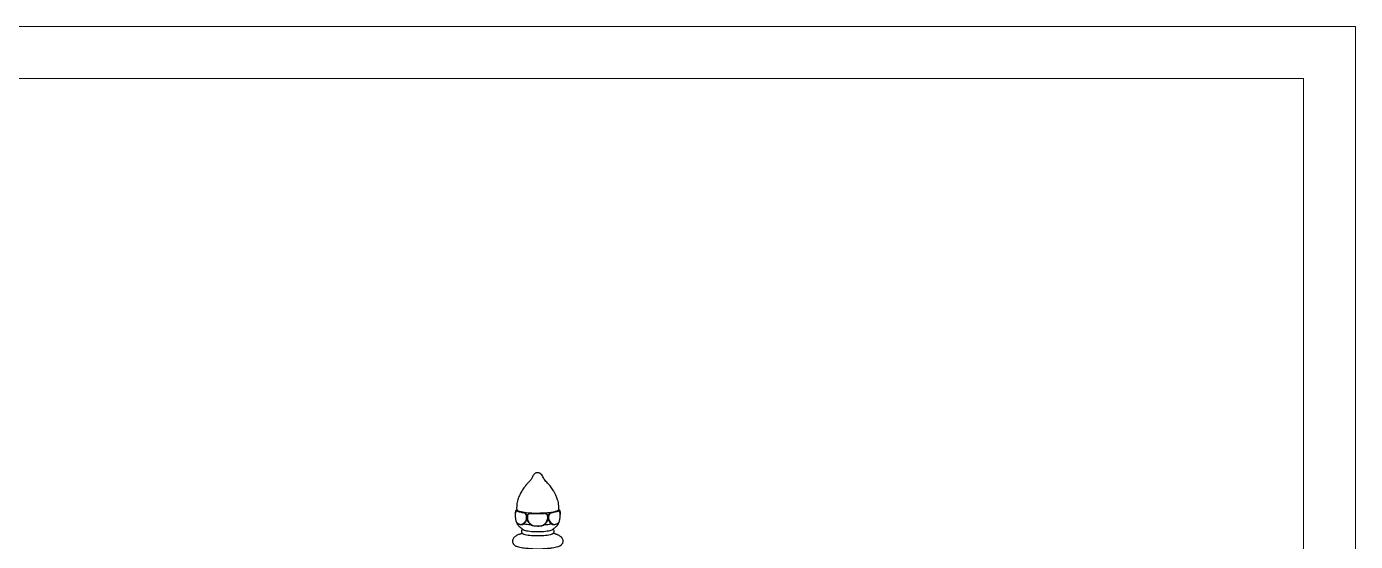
# Model space of a CAD drawing. Header units: millimetres. Extents: x 2214 to 8154, y -2115 to 2085.
# Drawn here: x 5603 to 8154, y 1097 to 2085 of the extents above; entities that cross this region are included whole.
import ezdxf

# ---------------------------------------------------------------- set-up
doc = ezdxf.new("R2010")
doc.units = ezdxf.units.MM
doc.layers.add('tabelka', color=155, linetype='Continuous')

# ---------------------------------------------------------------- blocks, each defined once
blk = doc.blocks.new('izometria')
for p, q in [((1618.1, 738.9), (1618.1, 737.3)), ((1672.1, 737.2), (1672.1, 739.1)), ((1619.6, 721), (1619.8, 720.9)), ((1670.2, 720.9), (1670.4, 721))]:
    blk.add_line(p, q)
at = {"flags": 128}
for points in [[(1672.1, 737.1), (1672.1, 737.2), (1671.7, 736.9), (1671.1, 736.6), (1669.3, 735.9), (1666.8, 735.2), (1664, 734.5), (1663, 734.4), (1661.9, 734.2), (1661, 733.7), (1660.1, 732.8), (1659.2, 731.4), (1658.9, 730), (1658.8, 729.6), (1658.9, 727.9), (1659.2, 726.2), (1659.8, 724.6), (1660.8, 723.1), (1662.9, 721), (1662.9, 721)], [(1626.1, 713.3), (1626.1, 713.2), (1626.8, 712.8), (1627.8, 712.4), (1629.2, 712), (1630.8, 711.6), (1632.7, 711.3), (1634.9, 711), (1637.2, 710.8), (1639.7, 710.7), (1642.3, 710.6), (1644.9, 710.5)], [(1644.9, 704.9), (1642.3, 705), (1639.7, 705.1), (1637.2, 705.2), (1634.8, 705.4), (1632.6, 705.7), (1630.7, 706), (1629.1, 706.4), (1627.7, 706.8), (1626.9, 707.1)], [(1644.9, 710.5), (1647.5, 710.6), (1650.1, 710.7), (1652.6, 710.8), (1655, 711), (1657.2, 711.3), (1659.1, 711.6), (1660.8, 712), (1662.2, 712.4), (1663.3, 712.8), (1664, 713.2), (1664.2, 713.4)], [(1663.2, 707.1), (1662.4, 706.8), (1660.9, 706.4), (1659.2, 706), (1657.3, 705.7), (1655.1, 705.4), (1652.7, 705.2), (1650.2, 705.1), (1647.6, 705), (1644.9, 704.9)]]:
    blk.add_lwpolyline(points, dxfattribs=at)
for centre, radius, start, end in [((1620.9, 740.1), 3.1, 202.4724, 260.1663), ((1642.1, 830.8), 96.5, 258.7822, 270.0675), ((1647.7, 829.8), 95.4, 270.2606, 281.635), ((1669.3, 740.1), 3, 280.3503, 338.498), ((1641.5, 818.1), 98.7, 261.8011, 266.6408), ((1647.8, 822.1), 102.8, 273.3898, 278.1019)]:
    blk.add_arc(centre, radius, start, end)
for points, knots in [([(1672.1, 739), (1672.1, 740.5), (1672.1, 743.4), (1671.5, 747.5), (1670.4, 751.7), (1668.9, 755.8), (1667.1, 759.7), (1665.3, 762.8), (1663.6, 765.5), (1661.8, 767.9), (1659.8, 770.3), (1657.6, 772.6), (1655.6, 774.8), (1653.6, 777), (1652.3, 779.5), (1651.1, 782.1), (1649.7, 783.8), (1648.6, 784.7), (1647.9, 785.3), (1647, 785.7), (1645.9, 785.9), (1644.9, 786), (1643.9, 785.9), (1642.6, 785.6), (1641.4, 784.9), (1640, 783.6), (1638.8, 781.9), (1637.9, 779.9), (1637, 778.1), (1635.8, 776.4), (1633.9, 774.3), (1631.4, 771.5), (1627.9, 767.5), (1624.5, 762.6), (1622, 757.8), (1620.3, 753.5), (1619.2, 750.1), (1618.4, 746.4), (1618, 742.8), (1618, 740.2), (1618.1, 738.9)], [0, 0, 0, 0, 0.0393834, 0.0755038, 0.108583, 0.1526202, 0.1899561, 0.2205285, 0.2470251, 0.2740317, 0.3016359, 0.3295379, 0.3575822, 0.3838386, 0.4079234, 0.4335795, 0.4589343, 0.4649719, 0.4708727, 0.4841512, 0.4918055, 0.4994272, 0.5101611, 0.5205274, 0.533102, 0.5477428, 0.5687278, 0.5876302, 0.6043889, 0.6225703, 0.6428739, 0.6819969, 0.7247284, 0.7833298, 0.8378124, 0.8676784, 0.9045804, 0.9331136, 0.9648599, 1, 1, 1, 1]), ([(1618.1, 737.3), (1618, 737.2), (1617.7, 737), (1617.3, 736.4), (1617, 735.8), (1616.6, 734.8), (1616.2, 733.4), (1616, 731.2), (1616.3, 729.1), (1616.7, 727), (1616.8, 725.3), (1617, 723.9), (1617.4, 722.9), (1618.1, 722.1), (1618.8, 721.4), (1619.5, 721), (1619.8, 720.8)], [0, 0, 0, 0, 0.032921, 0.059265, 0.118468, 0.16332, 0.266467, 0.382603, 0.498211, 0.611942, 0.710002, 0.765648, 0.835378, 0.879354, 0.93129, 1, 1, 1, 1]), ([(1618.1, 738.7), (1617.8, 738.4), (1617.3, 738), (1616.9, 737.2), (1616.6, 736.6), (1616.3, 735.5), (1616.2, 734.5), (1616.3, 733.7), (1616.3, 733.5)], [0, 0, 0, 0, 0.27049, 0.413015, 0.525181, 0.613957, 0.917266, 1, 1, 1, 1]), ([(1617.9, 737.2), (1617.9, 737.4), (1617.9, 738.1), (1618, 738.5), (1618.1, 738.7)], [0, 0, 0, 0, 0.402408, 1, 1, 1, 1]), ([(1618.1, 737.4), (1618.1, 737.4), (1618.1, 737.4), (1618.1, 737.3), (1618, 737.2), (1617.9, 737.1)], [0, 0, 0, 0, 0.178825, 0.660564, 1, 1, 1, 1]), ([(1626.8, 721), (1627.3, 721.4), (1628.2, 722.2), (1629.3, 723.7), (1630.3, 725.5), (1630.8, 727.7), (1630.9, 729.7), (1630.5, 731.2), (1629.8, 732.5), (1628.8, 733.6), (1627.4, 734.4), (1625.8, 734.5), (1623.7, 735), (1621.4, 735.6), (1619.5, 736.2), (1618.5, 736.6), (1618.1, 737), (1618, 737.2), (1617.9, 737.1), (1617.9, 737.1)], [0, 0, 0, 0, 0.067461, 0.116765, 0.167599, 0.247189, 0.300989, 0.327072, 0.371162, 0.413269, 0.451777, 0.511368, 0.571667, 0.691047, 0.814756, 0.922233, 0.956838, 0.991558, 1, 1, 1, 1]), ([(1618.1, 737.3), (1618.1, 737.5), (1618.2, 737.7), (1618.2, 737.7), (1618.2, 737.8)], [0, 0, 0, 0, 0.5955, 1, 1, 1, 1]), ([(1618.2, 737.8), (1618.2, 737.8), (1618.3, 738), (1618.5, 737.8), (1619, 737.4), (1619.8, 737.2), (1620.4, 737)], [0, 0, 0, 0, 0.112816, 0.268463, 0.424937, 1, 1, 1, 1]), ([(1620.4, 737), (1620.7, 736.9), (1621.5, 736.7), (1622.5, 736.3), (1623.3, 736.2), (1623.3, 736.2)], [0, 0, 0, 0, 0.321818, 0.966711, 1, 1, 1, 1]), ([(1623.3, 736.2), (1623.8, 736), (1624.7, 735.8), (1626.3, 735.5), (1627.8, 735.2), (1628.8, 734.6), (1629.6, 733.8), (1630.3, 732.8), (1631, 731.2), (1631.2, 729.5), (1631.2, 728), (1631, 726.5), (1630.5, 724.9), (1629.8, 723.4), (1628.7, 721.8), (1627.8, 720.9), (1627.3, 720.4)], [0, 0, 0, 0, 0.0870434, 0.1786133, 0.269672, 0.3321302, 0.3387263, 0.4109971, 0.4841694, 0.5466857, 0.6098616, 0.673125, 0.7365864, 0.8154056, 0.8943402, 1, 1, 1, 1]), ([(1635.8, 719.5), (1635, 720.4), (1633.6, 721.8), (1632.4, 724.1), (1631.7, 725.9), (1631.5, 727.8), (1631.4, 729.6), (1631.7, 731.5), (1632.5, 732.9), (1633.6, 733.9), (1634.8, 734.3), (1636.1, 734.3), (1638.5, 734.2), (1640.6, 734.2), (1642.2, 734.3)], [0, 0, 0, 0, 0.144832, 0.222536, 0.300171, 0.370273, 0.440766, 0.515444, 0.590371, 0.647179, 0.703431, 0.755461, 0.807768, 1, 1, 1, 1]), ([(1653.5, 720), (1654.1, 720.6), (1655.2, 721.6), (1656.4, 723.3), (1657.4, 725.3), (1657.9, 727.6), (1657.9, 729.6), (1657.6, 731.1), (1657, 732.2), (1655.9, 733.1), (1654.4, 733.6), (1652.5, 733.4), (1649.6, 733.3), (1645.8, 733.4), (1641.4, 733.3), (1638.1, 733.3), (1636, 733.4), (1634.9, 733.5), (1633.8, 733.2), (1632.8, 732.4), (1632.1, 731.3), (1631.8, 730.2), (1631.8, 729.1), (1631.7, 727.8), (1632.1, 726), (1632.7, 724.3), (1633.9, 722.1), (1635.3, 720.9), (1636.1, 720)], [0, 0, 0, 0, 0.046821, 0.08104, 0.116321, 0.17156, 0.208899, 0.227002, 0.257602, 0.286826, 0.313552, 0.354911, 0.396761, 0.479616, 0.565475, 0.640068, 0.664085, 0.688182, 0.71039, 0.733541, 0.765794, 0.790944, 0.798711, 0.83068, 0.86333, 0.897893, 0.933812, 1, 1, 1, 1]), ([(1642.2, 734.3), (1642.9, 734.3), (1644.7, 734.3), (1646.7, 734.3), (1648, 734.3), (1648.1, 734.3)], [0, 0, 0, 0, 0.321818, 0.966711, 1, 1, 1, 1]), ([(1648.1, 734.3), (1648.8, 734.3), (1650.3, 734.3), (1652.5, 734.4), (1654.4, 734.4), (1655.6, 734.1), (1656.5, 733.5), (1657.3, 732.6), (1658, 731.2), (1658.2, 729.5), (1658.2, 728), (1658, 726.4), (1657.5, 724.8), (1656.7, 723.1), (1655.5, 721.3), (1654.4, 720.2), (1653.8, 719.5)], [0, 0, 0, 0, 0.087043, 0.178614, 0.269672, 0.33213, 0.338726, 0.410997, 0.484169, 0.546686, 0.609862, 0.673125, 0.736586, 0.815406, 0.89434, 1, 1, 1, 1]), ([(1662.4, 720.4), (1661.7, 721.1), (1660.6, 722.3), (1659.4, 724.3), (1658.7, 726), (1658.5, 727.8), (1658.4, 729.6), (1658.6, 731.5), (1659.5, 733.2), (1660.5, 734.4), (1661.6, 735), (1662.6, 735.2), (1664.5, 735.5), (1665.9, 735.9), (1666.9, 736.3)], [0, 0, 0, 0, 0.144832, 0.222536, 0.300171, 0.370273, 0.440766, 0.515444, 0.590372, 0.647179, 0.703431, 0.755461, 0.807767, 1, 1, 1, 1]), ([(1666.9, 736.3), (1667.3, 736.4), (1668.3, 736.7), (1669.2, 737), (1669.8, 737.2), (1669.8, 737.2)], [0, 0, 0, 0, 0.321818, 0.966709, 1, 1, 1, 1]), ([(1669.8, 737.2), (1670.1, 737.3), (1670.6, 737.4), (1671.3, 737.8), (1671.7, 738.2), (1671.8, 737.9), (1671.9, 737.7)], [0, 0, 0, 0, 0.273221, 0.560651, 0.846474, 1, 1, 1, 1]), ([(1670.2, 720.9), (1670.6, 721.1), (1671.1, 721.4), (1671.8, 722), (1672.4, 722.8), (1673, 723.9), (1673.2, 725.5), (1673.4, 727.3), (1673.7, 729.1), (1673.9, 731.1), (1673.8, 733.2), (1673.4, 734.7), (1673, 735.8), (1672.6, 736.7), (1672.2, 737.1), (1672, 737.3)], [0, 0, 0, 0, 0.060885, 0.110439, 0.151069, 0.215591, 0.310869, 0.402864, 0.501369, 0.613181, 0.720715, 0.829282, 0.896545, 0.94027, 1, 1, 1, 1]), ([(1671.9, 737.7), (1671.9, 737.7), (1671.9, 737.7), (1671.9, 737.6), (1671.9, 737.5), (1671.9, 737.4)], [0, 0, 0, 0, 0.3861971, 0.574242, 1, 1, 1, 1]), ([(1672.1, 737.2), (1672.1, 737.2), (1672, 737.3), (1671.9, 737.4), (1671.9, 737.4), (1671.9, 737.4)], [0, 0, 0, 0, 0.310594, 0.764168, 1, 1, 1, 1]), ([(1673.9, 731.7), (1673.9, 731.8), (1674, 732.5), (1674.1, 733.6), (1674.1, 734.9), (1673.9, 735.8), (1673.7, 736.5), (1673.5, 737.2), (1672.9, 738), (1672.4, 738.5), (1672.1, 738.8)], [0, 0, 0, 0, 0.051315, 0.244075, 0.378108, 0.49374, 0.553354, 0.624815, 0.804825, 1, 1, 1, 1]), ([(1672.1, 738.8), (1672.1, 738.7), (1672.2, 738.6), (1672.3, 738.1), (1672.3, 737.5), (1672.3, 737), (1672.2, 737)], [0, 0, 0, 0, 0.198586, 0.566124, 0.949299, 1, 1, 1, 1]), ([(1618.2, 722.1), (1618.3, 721.6), (1618.5, 720.7), (1619.1, 719.6), (1619.9, 718.5), (1620.7, 717.6), (1622, 716.5), (1623.3, 715.4), (1624.7, 714.4), (1625.5, 713.7), (1625.9, 713.4), (1626, 713.3), (1626.1, 713.3)], [0, 0, 0, 0, 0.1266414, 0.2394046, 0.3325653, 0.4647188, 0.5430368, 0.7325421, 0.8751972, 0.9491165, 0.9834046, 1, 1, 1, 1]), ([(1627.4, 720.4), (1627, 720.1), (1626, 719.4), (1624.4, 719), (1622.5, 719.3), (1620.9, 719.9), (1619.8, 720.2), (1619.3, 721), (1619.2, 721.2)], [0, 0, 0, 0, 0.108911, 0.296496, 0.489838, 0.68353, 0.914089, 1, 1, 1, 1]), ([(1619.6, 720.9), (1619.5, 721), (1619.4, 721), (1619.3, 721.1), (1619.3, 721.1)], [0, 0, 0, 0, 0.66181, 1, 1, 1, 1]), ([(1619.8, 720.9), (1620.1, 720.7), (1620.9, 720.2), (1622.3, 719.9), (1623.9, 719.6), (1625.4, 720.1), (1626.4, 720.7), (1626.8, 721)], [0, 0, 0, 0, 0.168741, 0.40989, 0.653852, 0.873012, 1, 1, 1, 1]), ([(1627.3, 720.4), (1627.3, 720.5), (1627.2, 720.7), (1627, 720.9), (1626.8, 720.9), (1626.8, 721), (1626.8, 721)], [0, 0, 0, 0, 0.384954, 0.812524, 0.974014, 1, 1, 1, 1]), ([(1627.3, 720.4), (1627.3, 720.4), (1627.3, 720.4), (1627.4, 720.4), (1627.4, 720.4), (1627.4, 720.4)], [0, 0, 0, 0, 0.225421, 0.523682, 1, 1, 1, 1]), ([(1635.7, 719.5), (1635.7, 719.5), (1635.7, 719.5), (1635.8, 719.5), (1635.8, 719.5), (1635.8, 719.5)], [0, 0, 0, 0, 0.384246, 0.772637, 1, 1, 1, 1]), ([(1653.9, 719.5), (1653.5, 719.2), (1652.2, 718.2), (1649.7, 717.4), (1646.6, 717.2), (1643.3, 717.3), (1640.1, 717.3), (1637.4, 718.2), (1636.2, 719.1), (1635.7, 719.5)], [0, 0, 0, 0, 0.0902791, 0.2457729, 0.4060392, 0.5665974, 0.7577125, 0.9051162, 1, 1, 1, 1]), ([(1635.8, 719.5), (1635.9, 719.6), (1636, 719.8), (1636.1, 719.9), (1636.1, 720), (1636.1, 720), (1636.1, 720)], [0, 0, 0, 0, 0.45214, 0.879518, 0.973995, 1, 1, 1, 1]), ([(1636.1, 720), (1636.5, 719.7), (1637.6, 718.8), (1640.2, 717.9), (1643.3, 717.7), (1646.6, 717.8), (1649.6, 718), (1652, 718.8), (1653.1, 719.7), (1653.5, 720)], [0, 0, 0, 0, 0.091601, 0.233721, 0.430394, 0.595637, 0.762808, 0.912983, 1, 1, 1, 1]), ([(1653.8, 719.5), (1653.7, 719.6), (1653.6, 719.8), (1653.5, 719.9), (1653.5, 720), (1653.5, 720), (1653.5, 720)], [0, 0, 0, 0, 0.384953, 0.812517, 0.974006, 1, 1, 1, 1]), ([(1653.8, 719.5), (1653.8, 719.5), (1653.8, 719.5), (1653.9, 719.5), (1653.9, 719.5), (1653.9, 719.5)], [0, 0, 0, 0, 0.225492, 0.523698, 1, 1, 1, 1]), ([(1670.9, 721.3), (1670.7, 721.1), (1670.3, 720.3), (1669.2, 719.9), (1667.5, 719.4), (1665.6, 719), (1663.8, 719.4), (1662.7, 720.1), (1662.3, 720.4)], [0, 0, 0, 0, 0.093444, 0.286079, 0.479064, 0.708779, 0.885953, 1, 1, 1, 1]), ([(1662.3, 720.4), (1662.3, 720.4), (1662.4, 720.4), (1662.4, 720.4), (1662.4, 720.4), (1662.4, 720.4)], [0, 0, 0, 0, 0.384252, 0.772484, 1, 1, 1, 1]), ([(1662.4, 720.4), (1662.5, 720.5), (1662.6, 720.7), (1662.8, 720.9), (1662.9, 721), (1662.9, 721), (1662.9, 721)], [0, 0, 0, 0, 0.452143, 0.879515, 0.973995, 1, 1, 1, 1]), ([(1662.9, 721), (1663.3, 720.7), (1664.3, 720.1), (1666, 719.6), (1667.7, 719.9), (1669.2, 720.3), (1669.9, 720.7), (1670.2, 720.9)], [0, 0, 0, 0, 0.1313048, 0.3350267, 0.6169464, 0.8538131, 1, 1, 1, 1]), ([(1664.2, 713.4), (1664.2, 713.4), (1664.4, 713.5), (1664.7, 713.7), (1665.1, 714.1), (1665.8, 714.6), (1667, 715.6), (1668.2, 716.6), (1669.5, 717.8), (1670.3, 718.6), (1671.1, 719.7), (1671.7, 720.9), (1672.1, 721.8), (1672.1, 722.4), (1672.1, 722.4)], [0, 0, 0, 0, 0.0200505, 0.0443982, 0.086381, 0.1554461, 0.2629378, 0.4491865, 0.5264495, 0.6566494, 0.7483159, 0.8592032, 0.9913897, 1, 1, 1, 1]), ([(1625.6, 708.2), (1625.6, 708.2), (1625.7, 708.1), (1625.7, 708.2), (1625.7, 708.2), (1625.6, 708.2), (1625.5, 708.2), (1625.2, 708.1), (1624.7, 708), (1624.2, 707.9), (1623.6, 707.7), (1622.9, 707.4), (1621.8, 707.1), (1620.4, 706.6), (1618.6, 705.8), (1616.9, 704.8), (1615.2, 703.6), (1613.8, 702.1), (1612.9, 700.3), (1612.6, 698.2), (1613, 696.3), (1613.7, 694.9), (1614.5, 693.8), (1615.6, 692.8), (1617.1, 692), (1619.2, 691.2), (1621.9, 690.5), (1625.6, 689.8), (1629.9, 689.3), (1634.4, 688.9), (1639.3, 688.6), (1644.3, 688.6), (1649.4, 688.6), (1654.3, 688.8), (1659.1, 689.2), (1663.6, 689.7), (1667.6, 690.4), (1670.5, 691.2), (1672.6, 691.9), (1673.9, 692.5), (1674.9, 693.1), (1675.7, 693.8), (1676.6, 694.9), (1677.4, 696.6), (1677.7, 698.5), (1677.4, 700.5), (1676.6, 702), (1675.7, 703.1), (1674.7, 704), (1673.4, 704.9), (1672, 705.7), (1670.5, 706.4), (1669.3, 706.9), (1668, 707.4), (1666.7, 707.8), (1665.8, 708), (1665.2, 708.2), (1664.8, 708.3), (1664.6, 708.4), (1664.7, 708.3), (1664.5, 708.3), (1664.6, 708.2), (1664.6, 708.3), (1664.6, 708.3)], [0, 0, 0, 0, 0.014601, 0.027281, 0.038363, 0.047891, 0.062605, 0.068005, 0.0725, 0.076635, 0.080769, 0.085273, 0.0905, 0.1027, 0.11638, 0.131598, 0.147726, 0.164541, 0.181835, 0.199034, 0.214656, 0.227118, 0.239264, 0.258009, 0.279413, 0.301308, 0.334784, 0.36816, 0.400539, 0.432223, 0.463856, 0.495475, 0.527091, 0.558729, 0.590981, 0.62416, 0.658038, 0.692341, 0.714229, 0.73275, 0.747878, 0.75813, 0.771117, 0.787292, 0.805245, 0.821377, 0.834719, 0.845074, 0.854358, 0.867472, 0.884286, 0.893949, 0.903884, 0.912529, 0.920652, 0.928943, 0.932781, 0.936555, 0.944771, 0.954619, 0.968769, 0.983686, 1, 1, 1, 1]), ([(1625.4, 713.8), (1625.2, 713.7), (1624.9, 713.3), (1624.6, 712.7), (1624.4, 711.8), (1624.2, 710.8), (1624.3, 710), (1624.6, 709.2), (1625, 708.5), (1625.8, 707.6), (1626.6, 707.2), (1627, 707)], [0, 0, 0, 0, 0.080558, 0.196935, 0.275461, 0.369826, 0.521701, 0.619037, 0.730899, 0.860223, 1, 1, 1, 1]), ([(1663.3, 707.1), (1663.8, 707.4), (1664.7, 707.8), (1665.5, 708.9), (1665.9, 709.7), (1666, 710.7), (1666, 711.7), (1665.7, 712.7), (1665.3, 713.4), (1664.9, 713.9), (1664.9, 713.9)], [0, 0, 0, 0, 0.198163, 0.36269, 0.486368, 0.57371, 0.667056, 0.802737, 0.985968, 1, 1, 1, 1])]:
    blk.add_open_spline(points, degree=3, knots=knots)

msp = doc.modelspace()

# ---------------------------------------------------------------- linework, layer by layer
at = {"layer": 'tabelka', "lineweight": 5}
for points in [[(2214.2, 2085.3), (8154.2, 2085.3), (8154.2, -2114.7), (2214.2, -2114.7)], [(2314.2, 1985.3), (8054.2, 1985.3), (8054.2, -2014.7), (2314.2, -2014.7)]]:
    msp.add_lwpolyline(points, close=True, dxfattribs=at)

# ---------------------------------------------------------------- block references
at = {"xscale": 1.5, "yscale": 1.5, "zscale": 1.5}
msp.add_blockref('izometria', (4116.6, 49.6), dxfattribs=at)

doc.saveas('drawing.dxf')
